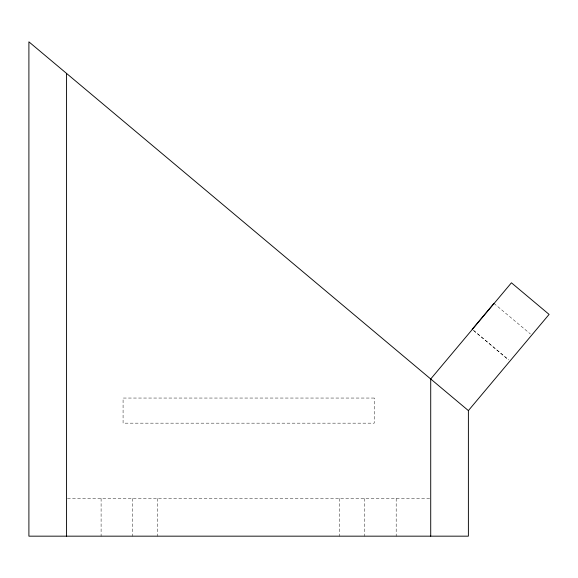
<?xml version="1.0" encoding="UTF-8"?>
<svg xmlns="http://www.w3.org/2000/svg" width="578" height="578" viewBox="0 0 578 578"><rect width="100%" height="100%" fill="white"/><g stroke="black" fill="none" stroke-linecap="round" stroke-linejoin="round"><path stroke-width="0.43" stroke-dasharray="2.89 2.17" d="M67.474 498.503L429.815 498.503M493.937 303.392L530.358 333.954M473.592 330.414L508.647 359.834M473.548 330.486L508.589 359.899M396.183 498.503L396.183 536.167M364.79 498.503L364.79 536.167M339.633 498.503L339.633 536.167M157.649 498.503L157.649 536.167M132.492 498.503L132.492 536.167M101.099 498.503L101.099 536.167M374.212 398.047L123.078 398.047L123.078 423.161L374.212 423.161L374.212 398.047"/><path stroke-width="0.87" d="M472.168 329.337L493.937 303.392M468.39 410.604L28.9 41.833L28.9 536.167L468.39 536.167L468.39 410.604L549.1 314.41L511.429 282.801L430.718 378.995L430.718 536.167M66.571 73.442L66.571 536.167"/></g></svg>
